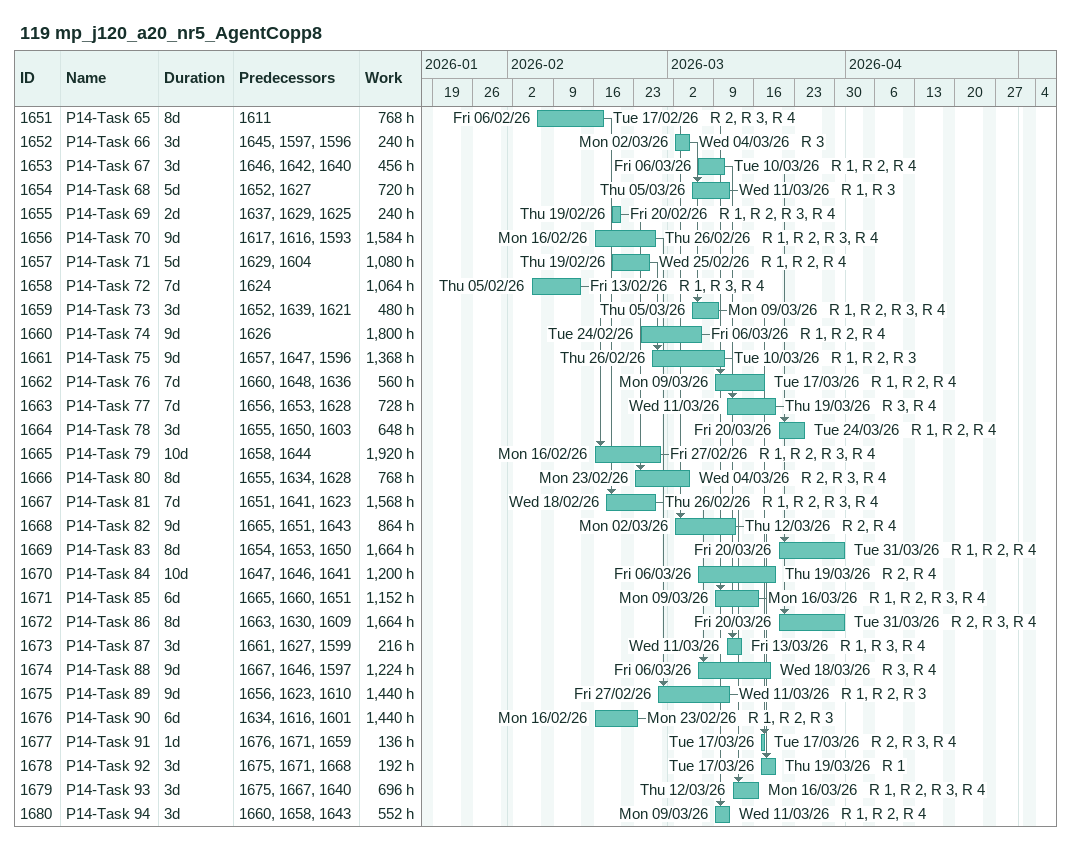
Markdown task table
119 mp_j120_a20_nr5_AgentCopp8

| ID | Task | Duration | Start | Finish | Predecessors | Resources | Work (h) |
|---|---|---|---|---|---|---|---|
| 1651 | P14-Task 65 | 8d | 2026-02-06 | 2026-02-17 | 1611 | R 2, R 3, R 4 | 768 |
| 1652 | P14-Task 66 | 3d | 2026-03-02 | 2026-03-04 | 1645, 1597, 1596 | R 3 | 240 |
| 1653 | P14-Task 67 | 3d | 2026-03-06 | 2026-03-10 | 1646, 1642, 1640 | R 1, R 2, R 4 | 456 |
| 1654 | P14-Task 68 | 5d | 2026-03-05 | 2026-03-11 | 1652, 1627 | R 1, R 3 | 720 |
| 1655 | P14-Task 69 | 2d | 2026-02-19 | 2026-02-20 | 1637, 1629, 1625 | R 1, R 2, R 3, R 4 | 240 |
| 1656 | P14-Task 70 | 9d | 2026-02-16 | 2026-02-26 | 1617, 1616, 1593 | R 1, R 2, R 3, R 4 | 1584 |
| 1657 | P14-Task 71 | 5d | 2026-02-19 | 2026-02-25 | 1629, 1604 | R 1, R 2, R 4 | 1080 |
| 1658 | P14-Task 72 | 7d | 2026-02-05 | 2026-02-13 | 1624 | R 1, R 3, R 4 | 1064 |
| 1659 | P14-Task 73 | 3d | 2026-03-05 | 2026-03-09 | 1652, 1639, 1621 | R 1, R 2, R 3, R 4 | 480 |
| 1660 | P14-Task 74 | 9d | 2026-02-24 | 2026-03-06 | 1626 | R 1, R 2, R 4 | 1800 |
| 1661 | P14-Task 75 | 9d | 2026-02-26 | 2026-03-10 | 1657, 1647, 1596 | R 1, R 2, R 3 | 1368 |
| 1662 | P14-Task 76 | 7d | 2026-03-09 | 2026-03-17 | 1660, 1648, 1636 | R 1, R 2, R 4 | 560 |
| 1663 | P14-Task 77 | 7d | 2026-03-11 | 2026-03-19 | 1656, 1653, 1628 | R 3, R 4 | 728 |
| 1664 | P14-Task 78 | 3d | 2026-03-20 | 2026-03-24 | 1655, 1650, 1603 | R 1, R 2, R 4 | 648 |
| 1665 | P14-Task 79 | 10d | 2026-02-16 | 2026-02-27 | 1658, 1644 | R 1, R 2, R 3, R 4 | 1920 |
| 1666 | P14-Task 80 | 8d | 2026-02-23 | 2026-03-04 | 1655, 1634, 1628 | R 2, R 3, R 4 | 768 |
| 1667 | P14-Task 81 | 7d | 2026-02-18 | 2026-02-26 | 1651, 1641, 1623 | R 1, R 2, R 3, R 4 | 1568 |
| 1668 | P14-Task 82 | 9d | 2026-03-02 | 2026-03-12 | 1665, 1651, 1643 | R 2, R 4 | 864 |
| 1669 | P14-Task 83 | 8d | 2026-03-20 | 2026-03-31 | 1654, 1653, 1650 | R 1, R 2, R 4 | 1664 |
| 1670 | P14-Task 84 | 10d | 2026-03-06 | 2026-03-19 | 1647, 1646, 1641 | R 2, R 4 | 1200 |
| 1671 | P14-Task 85 | 6d | 2026-03-09 | 2026-03-16 | 1665, 1660, 1651 | R 1, R 2, R 3, R 4 | 1152 |
| 1672 | P14-Task 86 | 8d | 2026-03-20 | 2026-03-31 | 1663, 1630, 1609 | R 2, R 3, R 4 | 1664 |
| 1673 | P14-Task 87 | 3d | 2026-03-11 | 2026-03-13 | 1661, 1627, 1599 | R 1, R 3, R 4 | 216 |
| 1674 | P14-Task 88 | 9d | 2026-03-06 | 2026-03-18 | 1667, 1646, 1597 | R 3, R 4 | 1224 |
| 1675 | P14-Task 89 | 9d | 2026-02-27 | 2026-03-11 | 1656, 1623, 1610 | R 1, R 2, R 3 | 1440 |
| 1676 | P14-Task 90 | 6d | 2026-02-16 | 2026-02-23 | 1634, 1616, 1601 | R 1, R 2, R 3 | 1440 |
| 1677 | P14-Task 91 | 1d | 2026-03-17 | 2026-03-17 | 1676, 1671, 1659 | R 2, R 3, R 4 | 136 |
| 1678 | P14-Task 92 | 3d | 2026-03-17 | 2026-03-19 | 1675, 1671, 1668 | R 1 | 192 |
| 1679 | P14-Task 93 | 3d | 2026-03-12 | 2026-03-16 | 1675, 1667, 1640 | R 1, R 2, R 3, R 4 | 696 |
| 1680 | P14-Task 94 | 3d | 2026-03-09 | 2026-03-11 | 1660, 1658, 1643 | R 1, R 2, R 4 | 552 |
